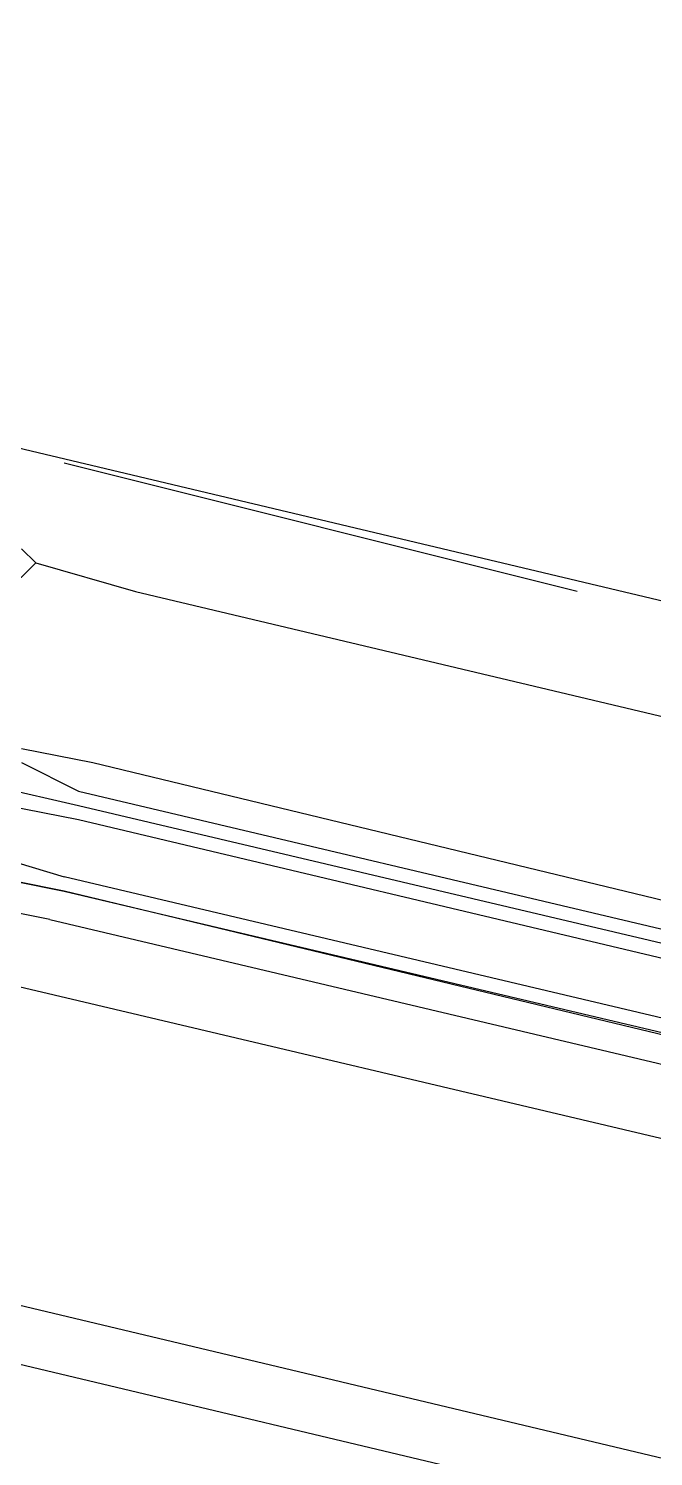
# Model space of a CAD drawing. Header units: feet. Extents: x -84 to 198, y -22 to 181.
# Drawn here: x 105.38 to 105.965, y 30.103 to 31.437 of the extents above; entities that cross this region are included whole.
import ezdxf

# ---------------------------------------------------------------- set-up
doc = ezdxf.new("R2010")
doc.units = ezdxf.units.FT
doc.layers.add('A-LINEA', color=7, linetype='CONTINUOUS')

msp = doc.modelspace()

# ---------------------------------------------------------------- linework, layer by layer
at = {"layer": 'A-LINEA'}
for p, q in [((112.7733, 29.2844), (105.0933, 31.1111)), ((105.8933, 30.9111), (105.4133, 31.0311)), ((105.3867, 30.9378), (105.48, 30.9111)), ((105.48, 30.9111), (108.8, 30.1244)), ((105.3733, 30.7644), (105.44, 30.7511)), ((105.2533, 30.7511), (105.4267, 30.7111)), ((105.3733, 30.7511), (105.4267, 30.7244)), ((105.44, 30.7511), (108.76, 29.9511)), ((105.4267, 30.7244), (108.76, 29.9378)), ((105.4267, 30.7111), (108.76, 29.9244)), ((105.4267, 30.6978), (108.7467, 29.9111)), ((105.3867, 30.5378), (104.9867, 30.6311)), ((108.72, 29.7511), (105.3867, 30.5378)), ((112.6, 28.5244), (104.92, 30.3511))]:
    msp.add_line(p, q, dxfattribs=at)
for points in [[(116.2133, 38.6711), (113.7333, 28.2044), (104.5733, 30.3778), (104.0133, 27.9911)], [(105.3467, 30.9111), (105.3733, 30.9244), (105.3867, 30.9378), (105.3733, 30.9511)], [(105.3467, 30.6978), (105.3467, 30.6978), (105.36, 30.7111), (105.4267, 30.6978)], [(105.4, 30.6044), (105.2667, 30.6311), (105.2667, 30.6444), (105.2667, 30.6578), (105.28, 30.6578), (105.4133, 30.6311), (105.28, 30.6578), (105.2667, 30.6711), (105.28, 30.6711), (105.28, 30.6844), (105.4133, 30.6444)], [(105.4, 30.6044), (108.7867, 29.8044), (108.8, 29.8044), (108.8, 29.8178), (105.4133, 30.6311), (108.8, 29.8311), (108.8, 29.8444), (105.4133, 30.6444)]]:
    msp.add_lwpolyline(points, dxfattribs=at)

doc.saveas('drawing.dxf')
